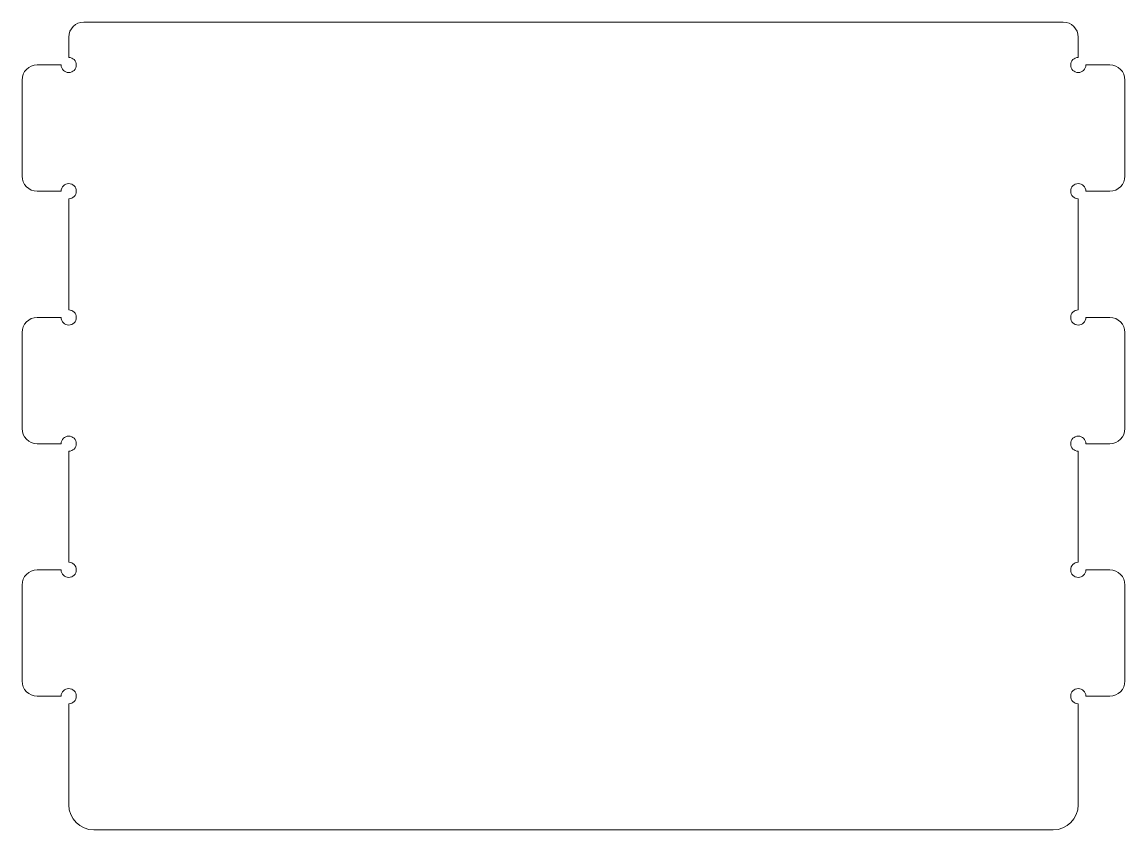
# Model space of a CAD drawing. Header units: millimetres. Extents: x -219 to 219, y -165 to 155.
import ezdxf

# ---------------------------------------------------------------- set-up
doc = ezdxf.new("R2010")
doc.units = ezdxf.units.MM

msp = doc.modelspace()

# ---------------------------------------------------------------- linework, layer by layer
at = {"color": 7, "linetype": 'Continuous', "lineweight": 15}
for p, q in [((-194, 155), (194, 155)), ((-200, 149), (-200, 141)), ((200, 149), (200, 141)), ((-212.5, 138), (-203, 138)), ((212.5, 138), (203, 138)), ((-218.5, 132), (-218.5, 94)), ((218.5, 132), (218.5, 94)), ((-212.5, 88), (-203, 88)), ((212.5, 88), (203, 88)), ((-200, 85), (-200, 41)), ((200, 85), (200, 41)), ((-212.5, 38), (-203, 38)), ((212.5, 38), (203, 38)), ((-218.5, 32), (-218.5, -6)), ((218.5, 32), (218.5, -6)), ((-212.5, -12), (-203, -12)), ((212.5, -12), (203, -12)), ((-200, -15), (-200, -59)), ((200, -15), (200, -59)), ((-212.5, -62), (-203, -62)), ((212.5, -62), (203, -62)), ((-218.5, -68), (-218.5, -106)), ((218.5, -68), (218.5, -106)), ((-212.5, -112), (-203, -112)), ((212.5, -112), (203, -112)), ((-200, -115), (-200, -155)), ((200, -115), (200, -155)), ((-190, -165), (190, -165))]:
    msp.add_line(p, q, dxfattribs=at)
for centre, radius, start, end in [((-194, 149), 6, 90, 180), ((194, 149), 6, 0, 90), ((-200, 138), 3, 180, 90), ((200, 138), 3, 90, 0), ((-212.5, 132), 6, 90, 180), ((212.5, 132), 6, 0, 90), ((-212.5, 94), 6, 180, 270), ((212.5, 94), 6, 270, 0), ((-200, 88), 3, 270, 180), ((200, 88), 3, 0, 270), ((-200, 38), 3, 180, 90), ((200, 38), 3, 90, 0), ((-212.5, 32), 6, 90, 180), ((212.5, 32), 6, 0, 90), ((-212.5, -6), 6, 180, 270), ((212.5, -6), 6, 270, 0), ((-200, -12), 3, 270, 180), ((200, -12), 3, 0, 270), ((-200, -62), 3, 180, 90), ((200, -62), 3, 90, 0), ((-212.5, -68), 6, 90, 180), ((212.5, -68), 6, 0, 90), ((-212.5, -106), 6, 180, 270), ((-200, -112), 3, 270, 180), ((200, -112), 3, 0, 270), ((212.5, -106), 6, 270, 0), ((-190, -155), 10, 180, 270), ((190, -155), 10, 270, 0)]:
    msp.add_arc(centre, radius, start, end, dxfattribs=at)

doc.saveas('drawing.dxf')
